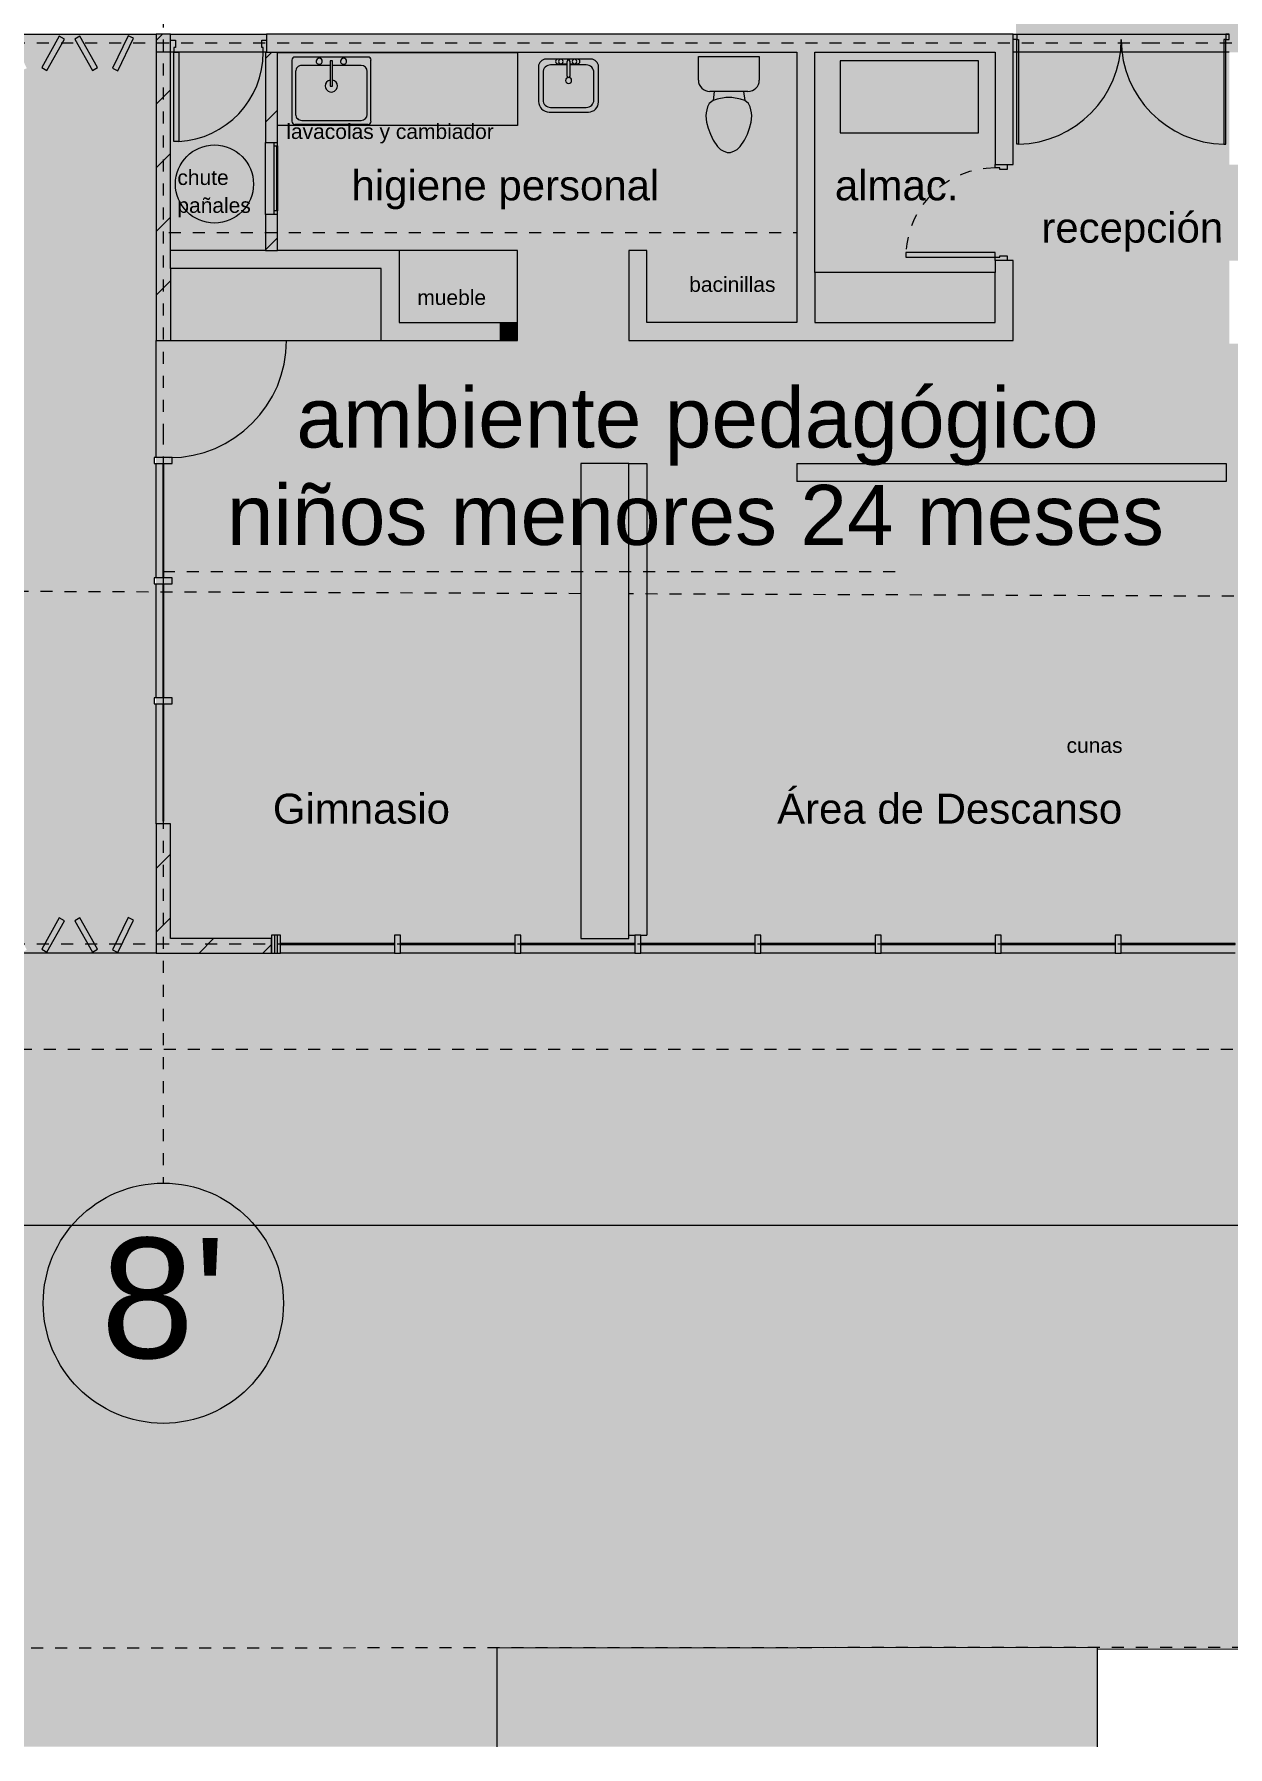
# Model space of a CAD drawing. Header units: metres. Extents: x -11.7 to 73.2, y 41.7 to 99.3.
# Drawn here: x 41.06 to 51, y 41.66 to 55.92 of the extents above; entities that cross this region are included whole.
import ezdxf

# ---------------------------------------------------------------- set-up
doc = ezdxf.new("R2010")
doc.units = ezdxf.units.M
for name, pattern in [('Dash dot', [0.015875, 0.00635, -0.004763, 0, -0.004763]), ('LineaDiscontinua-1_5mm', [0.003, 0.0015, -0.0015]), ('LíneaDeRejilla', [0.021, 0.012, -0.003, 0.003, -0.003]), ('Oculto', [0.006, 0.004, -0.002]), ('Overhead', [0.004, 0.0025, -0.0015])]:
    doc.linetypes.add(name, pattern=pattern)
for name, color, linetype, lineweight in [('A-DETL', 3, 'Continuous', 5), ('A-DETL-3', 151, 'Continuous', 5), ('A-DETL-GENF', 92, 'Continuous', 5), ('A-DETL-LNOC', 90, 'Oculto', 5), ('A-FLOR-PROY', 1, 'Overhead', 5), ('A-GLAZ', 151, 'Continuous', 13), ('A-GLAZ-CURT', 52, 'Continuous', 9), ('A-GLAZ-CWMG', 51, 'Continuous', 13), ('A-MUEB', 31, 'Continuous', 5), ('A-MURO', 113, 'Continuous', 9), ('A-MURO-ACHU', 111, 'Continuous', 9), ('A-PISO', 51, 'Continuous', 9), ('A-PISO-ACHU', 8, 'Continuous', 9), ('A-PUER', 31, 'Continuous', 5), ('A-PUER-MARC', 31, 'Continuous', 9), ('A-TEXT-NOTA', 2, 'Continuous', 5), ('A-VENT', 1, 'Continuous', 5), ('A-VENT-CORT', 52, 'Continuous', 5), ('A-VENT-CORT-MARC', 51, 'Continuous', 5), ('A-WALL', 113, 'Continuous', 18), ('H-HID-APAR', 6, 'Continuous', 5), ('S-REJI', 1, 'Continuous', 5), ('S-REJI-IDEN', 1, 'Continuous', 5)]:
    doc.layers.add(name, color=color, linetype=linetype, lineweight=lineweight)
doc.styles.add('Arial', font='Arial.ttf', dxfattribs={"height": 0.5})
doc.styles.add('Arial_2', font='Arial.ttf', dxfattribs={"height": 1})
doc.styles.add('Arial_3', font='Arial.ttf', dxfattribs={"height": 0.25})
doc.styles.add('Arial_6', font='Arial.ttf', dxfattribs={"height": 0.125})
pattern_1 = [(45, (0, 0), (-0.265165, 0.265165), [])]

# ---------------------------------------------------------------- blocks, each defined once
blk = doc.blocks.new('PuertaVentana-Batiente-2Cuerpos-ConDivisionHorizontal - 1800x2000 - Division 80-1717527-Nivel 1')
at = {"layer": 'A-PUER'}
for p, q in [((-0.855, 0.84), (-0.87, 0.84)), ((-0.87, 0.84), (-0.87, -0.03)), ((-0.855, -0.03), (-0.855, 0.84)), ((0.855, -0.03), (0.855, 0.84)), ((0.855, 0.84), (0.87, 0.84)), ((0.87, 0.84), (0.87, -0.03)), ((-0.9, -0.03), (-0.9, -0.075)), ((-0.87, -0.03), (-0.9, -0.03)), ((-0.9, -0.075), (-0.87, -0.075)), ((-0.87, -0.075), (-0.87, -0.03)), ((-0.87, -0.03), (-0.855, -0.03)), ((0.87, -0.03), (0.855, -0.03)), ((0.87, -0.075), (0.87, -0.03)), ((0.87, -0.03), (0.9, -0.03)), ((0.9, -0.075), (0.87, -0.075)), ((0.9, -0.03), (0.9, -0.075))]:
    blk.add_line(p, q, dxfattribs=at)
for centre, start, end in [((-0.87, -0.03), 360, 89.0121), ((0.87, -0.03), 90.9879, 180)]:
    blk.add_arc(centre, 0.87, start, end, dxfattribs=at)
blk = doc.blocks.new('M_Door-Curtain-Wall-Single-Glass - M_Door-Curtain-Wall-Single-Glass-1730357-Nivel 1')
at = {"layer": 'A-PUER'}
blk.add_arc((0.488, -0.051), 0.975, 180, 270, dxfattribs=at)
blk = doc.blocks.new('Panel de sistema - Vidrio-10-1633758-Nivel 1')
at = {"layer": 'A-GLAZ-CURT'}
for p, q in [((0.475, 0.005), (-0.475, 0.005)), ((-0.475, 0.005), (-0.475, -0.005)), ((0.475, -0.005), (0.475, 0.005)), ((-0.475, -0.005), (0.475, -0.005))]:
    blk.add_line(p, q, dxfattribs=at)
blk = doc.blocks.new('Panel de sistema - Vidrio-10-1728377-Nivel 1')
at = {"layer": 'A-GLAZ-CURT'}
for p, q in [((0.488, 0.005), (-0.488, 0.005)), ((-0.488, 0.005), (-0.488, -0.005)), ((0.488, -0.005), (0.488, 0.005)), ((-0.488, -0.005), (0.488, -0.005))]:
    blk.add_line(p, q, dxfattribs=at)
blk = doc.blocks.new('Montante rectangular - 50x150-1633746-Nivel 1')
at = {"layer": 'A-GLAZ-CWMG'}
for p, q in [((-0.025, 0.075), (0.025, 0.075)), ((-0.025, -0.075), (-0.025, 0.075)), ((0.025, 0.075), (0.025, -0.075)), ((0.025, -0.075), (-0.025, -0.075))]:
    blk.add_line(p, q, dxfattribs=at)
blk = doc.blocks.new('Montante rectangular - 50x150-1716499-Nivel 1')
at = {"layer": 'A-GLAZ-CWMG'}
for p, q in [((-0.05, 0.075), (0, 0.075)), ((-0.05, -0.075), (-0.05, 0.075)), ((0, 0.075), (0, -0.075)), ((0, -0.075), (-0.05, -0.075))]:
    blk.add_line(p, q, dxfattribs=at)
blk = doc.blocks.new('Puerta-Batiente-HojaLisa - 800x2200-1180584-Nivel 1')
at = {"layer": 'A-PUER'}
for p, q in [((-0.332, 0.819), (-0.372, 0.819)), ((-0.372, 0.819), (-0.372, 0.075)), ((-0.332, 0.075), (-0.332, 0.819)), ((-0.372, 0.075), (-0.332, 0.075))]:
    blk.add_line(p, q, dxfattribs=at)
at = {"layer": 'A-PUER', "linetype": 'LineaDiscontinua-1_5mm'}
blk.add_arc((-0.372, 0.075), 0.744, 360, 86.9181, dxfattribs=at)
at = {"layer": 'A-PUER-MARC'}
for p, q in [((-0.4, -0.025), (-0.4, 0.075)), ((-0.4, 0.075), (-0.372, 0.075)), ((-0.372, 0.075), (-0.372, 0.035)), ((-0.372, 0.035), (-0.36, 0.035)), ((-0.36, 0.035), (-0.36, -0.025)), ((0.36, 0.035), (0.372, 0.035)), ((0.36, -0.025), (0.36, 0.035)), ((0.372, 0.035), (0.372, 0.075)), ((0.372, 0.075), (0.4, 0.075)), ((0.4, 0.075), (0.4, -0.025)), ((-0.36, -0.025), (-0.4, -0.025)), ((0.4, -0.025), (0.36, -0.025))]:
    blk.add_line(p, q, dxfattribs=at)
blk = doc.blocks.new('Puerta-Batiente-HojaEnCelosia - 800x2200-1053515-Nivel 1')
at = {"layer": 'A-PUER'}
for p, q in [((-0.372, -0.819), (-0.372, -0.075)), ((-0.372, -0.075), (-0.332, -0.075)), ((-0.332, -0.075), (-0.332, -0.819)), ((-0.332, -0.819), (-0.372, -0.819))]:
    blk.add_line(p, q, dxfattribs=at)
blk.add_arc((-0.372, -0.075), 0.744, 273.0819, 0, dxfattribs=at)
at = {"layer": 'A-PUER-MARC'}
for p, q in [((-0.4, 0.025), (-0.36, 0.025)), ((-0.4, -0.075), (-0.4, 0.025)), ((-0.36, 0.025), (-0.36, -0.035)), ((0.36, 0.025), (0.4, 0.025)), ((0.36, -0.035), (0.36, 0.025)), ((0.4, 0.025), (0.4, -0.075)), ((-0.372, -0.075), (-0.4, -0.075)), ((-0.372, -0.035), (-0.372, -0.075)), ((-0.36, -0.035), (-0.372, -0.035)), ((0.372, -0.035), (0.36, -0.035)), ((0.372, -0.075), (0.372, -0.035)), ((0.4, -0.075), (0.372, -0.075))]:
    blk.add_line(p, q, dxfattribs=at)
blk = doc.blocks.new('M_Toilet-Domestic-3D - M_Toilet-Domestic-3D-V32-Nivel 1')
at = {"layer": 'H-HID-APAR'}
for p, q in [((-0.253, 0.495), (0.253, 0.495)), ((-0.253, 0.298), (-0.253, 0.495)), ((0.253, 0.495), (0.253, 0.298)), ((0.159, 0.204), (-0.159, 0.204)), ((-0.123, 0.204), (-0.132, 0.127)), ((-0.025, 0.152), (-0.097, 0.14)), ((0.025, 0.152), (-0.025, 0.152)), ((0.097, 0.14), (0.025, 0.152)), ((0.123, 0.204), (0.132, 0.127)), ((-0.188, 0.025), (-0.191, 0)), ((-0.191, 0), (-0.186, -0.051)), ((-0.184, 0.051), (-0.188, 0.025)), ((-0.177, 0.076), (-0.184, 0.051)), ((-0.163, 0.102), (-0.177, 0.076)), ((-0.132, 0.127), (-0.163, 0.102)), ((-0.097, 0.14), (-0.132, 0.127)), ((0.132, 0.127), (0.097, 0.14)), ((0.163, 0.102), (0.132, 0.127)), ((0.177, 0.076), (0.163, 0.102)), ((0.184, 0.051), (0.177, 0.076)), ((0.188, 0.025), (0.184, 0.051)), ((0.186, -0.051), (0.191, 0)), ((0.191, 0), (0.188, 0.025)), ((-0.186, -0.051), (-0.172, -0.102)), ((-0.172, -0.102), (-0.154, -0.152)), ((0.154, -0.152), (0.172, -0.102)), ((0.172, -0.102), (0.186, -0.051)), ((-0.154, -0.152), (-0.13, -0.203)), ((-0.13, -0.203), (-0.095, -0.254)), ((-0.095, -0.254), (-0.07, -0.279)), ((-0.07, -0.279), (-0.048, -0.292)), ((0.048, -0.292), (0.07, -0.279)), ((0.07, -0.279), (0.095, -0.254)), ((0.095, -0.254), (0.13, -0.203)), ((0.13, -0.203), (0.154, -0.152)), ((-0.048, -0.292), (-0.013, -0.305)), ((-0.013, -0.305), (0.013, -0.305)), ((0.013, -0.305), (0.048, -0.292))]:
    blk.add_line(p, q, dxfattribs=at)
for centre, start, end in [((-0.159, 0.298), 180, 270), ((0.159, 0.298), 270, 360)]:
    blk.add_arc(centre, 0.0946, start, end, dxfattribs=at)
blk = doc.blocks.new('M_Sink Vanity-Square - 500 x 440mm-1510842-Nivel 1')
at = {"layer": 'H-HID-APAR'}
for p, q in [((0.202, 0.18), (-0.171, 0.18)), ((0.202, 0.18), (-0.171, 0.18)), ((0.092, 0.18), (-0.073, 0.18)), ((0.003, 0.161), (0.003, 0.04)), ((0.028, 0.161), (0.028, 0.04)), ((-0.234, 0.117), (-0.234, -0.171)), ((-0.234, 0.117), (-0.234, -0.171)), ((-0.196, 0.069), (-0.196, -0.158)), ((0.003, 0.133), (-0.133, 0.133)), ((-0.073, 0.142), (0.003, 0.142)), ((0.028, 0.142), (0.092, 0.142)), ((0.164, 0.133), (0.028, 0.133)), ((0.228, -0.158), (0.228, 0.069)), ((0.266, -0.176), (0.266, 0.117)), ((0.266, -0.176), (0.266, 0.117)), ((-0.145, -0.26), (0.181, -0.26)), ((-0.145, -0.26), (0.181, -0.26)), ((-0.133, -0.222), (0.164, -0.222))]:
    blk.add_line(p, q, dxfattribs=at)
for centre, radius, start, end in [((-0.171, 0.117), 0.0635, 90, 180), ((-0.171, 0.117), 0.0635, 90, 180), ((-0.073, 0.161), 0.019, 90, 270), ((-0.048, 0.161), 0.019, 360, 180), ((-0.048, 0.161), 0.019, 180, 0), ((0.016, 0.161), 0.0127, 360, 180), ((0.066, 0.161), 0.019, 360, 180), ((0.066, 0.161), 0.019, 180, 360), ((0.092, 0.161), 0.019, 270, 90), ((0.202, 0.117), 0.0635, 0, 90), ((0.202, 0.117), 0.0635, 360, 90), ((-0.133, 0.069), 0.0635, 90, 180), ((0.016, 0.003), 0.0254, 360, 180), ((0.016, 0.003), 0.0254, 180, 0), ((0.016, 0.04), 0.0127, 180, 0), ((0.164, 0.069), 0.0635, 0, 90), ((-0.145, -0.171), 0.0889, 180, 270), ((-0.145, -0.171), 0.0889, 180, 270), ((-0.133, -0.158), 0.0635, 180, 270), ((0.164, -0.158), 0.0635, 270, 0), ((0.181, -0.176), 0.0844, 270, 0), ((0.181, -0.176), 0.0844, 270, 0)]:
    blk.add_arc(centre, radius, start, end, dxfattribs=at)
blk = doc.blocks.new('M_Counter Top - 600mm Depth-1720909-Nivel 1')
at = {"layer": 'A-MUEB'}
for p, q in [((-1.2, 0.625), (0.8, 0.625)), ((-1.2, 0.015), (-1.2, 0.625)), ((-1.2, 0.019), (0.8, 0.019))]:
    blk.add_line(p, q, dxfattribs=at)
blk = doc.blocks.new('M_Sink-Single-2D - 660 x 560mm-V9-Nivel 1')
at = {"layer": 'H-HID-APAR'}
for p, q in [((0.002, 0.65), (0.002, 0.14)), ((0.002, 0.65), (0.002, 0.14)), ((0.636, 0.675), (0.027, 0.675)), ((0.636, 0.675), (0.027, 0.675)), ((0.033, 0.592), (0.033, 0.236)), ((0.579, 0.643), (0.084, 0.643)), ((0.63, 0.236), (0.63, 0.592)), ((0.662, 0.14), (0.662, 0.65)), ((0.662, 0.14), (0.662, 0.65)), ((0.341, 0.356), (0.322, 0.356)), ((0.322, 0.356), (0.322, 0.147)), ((0.341, 0.147), (0.341, 0.356)), ((0.084, 0.185), (0.322, 0.185)), ((0.322, 0.147), (0.341, 0.147)), ((0.341, 0.185), (0.579, 0.185)), ((0.027, 0.115), (0.636, 0.115)), ((0.027, 0.115), (0.636, 0.115))]:
    blk.add_line(p, q, dxfattribs=at)
for centre, radius, start, end in [((0.027, 0.65), 0.0254, 90, 180), ((0.027, 0.65), 0.0254, 90, 180), ((0.084, 0.592), 0.0508, 90, 180), ((0.579, 0.592), 0.0508, 360, 90), ((0.636, 0.65), 0.0254, 0, 90), ((0.636, 0.65), 0.0254, 0, 90), ((0.332, 0.356), 0.0508, 360, 180), ((0.332, 0.356), 0.0508, 180, 259.1931), ((0.332, 0.356), 0.0508, 280.8069, 0), ((0.084, 0.236), 0.0508, 180, 270), ((0.23, 0.15), 0.0254, 360, 180), ((0.23, 0.15), 0.0254, 180, 0), ((0.433, 0.15), 0.0254, 360, 180), ((0.433, 0.15), 0.0254, 180, 360), ((0.579, 0.236), 0.0508, 270, 0), ((0.027, 0.14), 0.0254, 180, 270), ((0.027, 0.14), 0.0254, 180, 270), ((0.636, 0.14), 0.0254, 270, 360), ((0.636, 0.14), 0.0254, 270, 0)]:
    blk.add_arc(centre, radius, start, end, dxfattribs=at)
blk = doc.blocks.new('Ventana-1Cuerpo-EnRejilla - 600x600-1725952-Nivel 1')
at = {"layer": 'A-GLAZ'}
for p, q in [((-0.27, -0.02), (-0.3, -0.02)), ((-0.3, -0.05), (-0.27, -0.05)), ((0.3, -0.02), (0.27, -0.02)), ((0.27, -0.05), (0.3, -0.05))]:
    blk.add_line(p, q, dxfattribs=at)
at = {"layer": 'A-VENT'}
for p, q in [((-0.27, -0.045), (-0.27, -0.02)), ((0.27, -0.02), (-0.27, -0.02)), ((-0.27, -0.05), (-0.27, -0.045)), ((-0.27, -0.045), (0.27, -0.045)), ((0.27, -0.05), (-0.27, -0.05)), ((0.27, -0.02), (0.27, -0.045)), ((0.27, -0.045), (0.27, -0.05))]:
    blk.add_line(p, q, dxfattribs=at)
blk = doc.blocks.new('Montante rectangular - 50x150-V2-Nivel 1')
at = {"layer": 'A-GLAZ-CWMG'}
for p, q in [((-0.025, 0.075), (0.025, 0.075)), ((-0.025, -0.075), (-0.025, 0.075)), ((0.025, 0.075), (0.025, -0.075)), ((0.025, -0.075), (-0.025, -0.075))]:
    blk.add_line(p, q, dxfattribs=at)
blk = doc.blocks.new('Grid - 4mm-563819-Nivel 1')
at = {"layer": 'S-REJI-IDEN'}
blk.add_circle((0, 0), 0.004, dxfattribs=at)

msp = doc.modelspace()

# ---------------------------------------------------------------- hatches: boundary and pattern name
at = {"layer": 'A-DETL-GENF'}
for color, points in [(10, [(51.012, 55.917), (54.381, 55.919), (54.381, 73.997), (49.207, 71.088), (47.969, 73.285), (26.695, 61.379), (27.997, 59.062), (49.236, 71.036), (49.236, 55.917), (49.279, 55.917)]), (201, [(47.953, 55.096), (48.923, 55.096), (48.923, 55.696), (47.773, 55.696), (47.773, 55.096)]), (254, [(44.936, 53.517), (45.086, 53.517), (45.086, 54.117), (44.099, 54.117), (44.099, 53.517)]), (254, [(42.196, 53.367), (43.949, 53.367), (43.949, 53.967), (42.196, 53.967), (42.196, 53.517)]), (254, [(49.062, 53.517), (49.062, 53.932), (47.562, 53.932), (47.562, 53.517)]), (254, [(46.012, 48.387), (46.012, 52.342), (45.612, 52.342), (45.612, 48.387)]), (7, [(48.675, 51.532), (49.775, 51.532), (49.775, 52.132), (48.675, 52.132), (48.675, 51.881)]), (7, [(50.987, 51.532), (51.012, 51.532), (51.012, 52.132), (49.912, 52.132), (49.912, 51.532)]), (7, [(49.775, 50.296), (49.775, 50.896), (48.675, 50.896), (48.675, 50.296)]), (7, [(49.912, 50.296), (51.012, 50.296), (51.012, 50.896), (49.912, 50.896)]), (7, [(49.775, 49.696), (49.775, 50.296), (48.675, 50.296), (48.675, 49.696)]), (7, [(51.012, 49.696), (51.012, 50.296), (49.912, 50.296), (49.912, 49.696), (50.987, 49.696)]), (7, [(49.062, 48.459), (49.775, 48.459), (49.775, 49.059), (48.675, 49.059), (48.675, 48.459)]), (7, [(51.012, 48.459), (51.012, 49.059), (49.912, 49.059), (49.912, 48.459), (50.112, 48.459)])]:
    msp.add_hatch(color=color, dxfattribs=at).paths.add_polyline_path(points, flags=0)
h = msp.add_hatch(color=7, dxfattribs=at)
h.paths.add_polyline_path([(42.196, 48.267), (53.087, 48.267), (53.087, 48.417), (54.311, 48.417), (54.311, 55.767), (51.162, 55.767), (51.162, 55.742), (51.762, 55.742), (51.762, 55.142), (51.162, 55.142), (51.162, 54.832), (51.012, 54.832), (51.012, 55.917), (49.212, 55.917), (49.212, 54.832), (49.062, 54.832), (49.062, 55.767), (47.562, 55.767), (47.562, 53.932), (49.062, 53.932), (49.062, 54.032), (49.212, 54.032), (49.212, 53.367), (46.012, 53.367), (46.012, 54.117), (46.162, 54.117), (46.162, 53.517), (47.412, 53.517), (47.412, 55.767), (42.996, 55.767), (42.996, 55.917), (42.076, 55.917), (42.076, 48.267)], flags=0)
h.paths.add_polyline_path([(46.012, 48.387), (45.612, 48.387), (45.612, 52.342), (46.012, 52.342), (46.012, 48.417)], flags=0)
h.paths.add_polyline_path([(48.675, 48.459), (48.675, 49.059), (49.775, 49.059), (49.775, 48.459), (49.062, 48.459)], flags=0)
h.paths.add_polyline_path([(50.062, 48.459), (49.912, 48.459), (49.912, 49.059), (51.012, 49.059), (51.012, 48.459), (50.112, 48.459)], flags=0)
h.paths.add_polyline_path([(54.192, 48.468), (53.442, 48.468), (53.442, 49.068), (54.192, 49.068), (54.192, 48.507)], flags=0)
h.paths.add_polyline_path([(52.062, 48.468), (51.342, 48.468), (51.342, 49.068), (52.092, 49.068), (52.092, 48.468)], flags=0)
h.paths.add_polyline_path([(51.342, 49.154), (51.342, 49.754), (52.092, 49.754), (52.092, 49.154), (51.406, 49.154)], flags=0)
h.paths.add_polyline_path([(53.442, 49.154), (53.442, 49.754), (54.192, 49.754), (54.192, 49.154)], flags=0)
h.paths.add_polyline_path([(49.775, 49.696), (48.675, 49.696), (48.675, 50.896), (49.775, 50.896), (49.775, 50.296)], flags=0)
h.paths.add_polyline_path([(51.012, 49.696), (49.912, 49.696), (49.912, 50.896), (51.012, 50.896), (51.012, 50.296)], flags=0)
h.paths.add_polyline_path([(53.442, 49.839), (53.442, 50.439), (54.192, 50.439), (54.192, 49.839), (54.016, 49.839)], flags=0)
h.paths.add_polyline_path([(51.342, 49.839), (51.342, 50.439), (52.092, 50.439), (52.092, 49.839), (51.406, 49.839)], flags=0)
h.paths.add_polyline_path([(54.192, 50.525), (53.442, 50.525), (53.442, 51.125), (54.192, 51.125)], flags=0)
h.paths.add_polyline_path([(51.933, 50.525), (51.342, 50.525), (51.342, 51.125), (52.092, 51.125), (52.092, 50.525), (52.016, 50.525)], flags=0)
h.paths.add_polyline_path([(51.251, 51.209), (51.251, 51.304), (51.22, 51.304), (51.22, 52.062), (51.251, 52.062), (51.251, 52.157), (52.072, 52.157), (52.072, 52.062), (52.135, 52.062), (52.135, 51.304), (52.072, 51.304), (52.072, 51.209), (51.342, 51.209)], flags=0)
h.paths.add_polyline_path([(54.016, 51.209), (53.367, 51.209), (53.367, 51.304), (53.304, 51.304), (53.304, 52.062), (53.367, 52.062), (53.367, 52.157), (54.188, 52.157), (54.188, 52.062), (54.219, 52.062), (54.219, 51.304), (54.188, 51.304), (54.188, 51.209)], flags=0)
h.paths.add_polyline_path([(49.246, 51.532), (48.675, 51.532), (48.675, 52.132), (49.775, 52.132), (49.775, 51.532)], flags=0)
h.paths.add_polyline_path([(49.912, 51.532), (49.912, 52.132), (51.012, 52.132), (51.012, 51.532), (50.987, 51.532)], flags=0)
h.paths.add_polyline_path([(54.094, 52.835), (53.367, 52.835), (53.367, 52.929), (53.304, 52.929), (53.304, 53.687), (53.367, 53.687), (53.367, 53.782), (54.188, 53.782), (54.188, 53.687), (54.219, 53.687), (54.219, 52.929), (54.188, 52.929), (54.188, 52.835)], flags=0)
h.paths.add_polyline_path([(52.064, 52.835), (51.251, 52.835), (51.251, 52.929), (51.22, 52.929), (51.22, 53.687), (51.251, 53.687), (51.251, 53.782), (52.072, 53.782), (52.072, 53.687), (52.135, 53.687), (52.135, 52.929), (52.072, 52.929), (52.072, 52.835)], flags=0)
h.paths.add_polyline_path([(51.082, 53.342), (51.012, 53.342), (51.012, 54.032), (51.906, 54.032), (51.906, 53.882), (51.162, 53.882), (51.162, 53.342), (51.092, 53.342)], flags=0)
h.paths.add_polyline_path([(43.949, 53.367), (42.196, 53.367), (42.196, 54.117), (45.086, 54.117), (45.086, 53.367), (43.973, 53.367)], flags=0)
h.paths.add_polyline_path([(54.016, 55.092), (53.374, 55.092), (53.374, 55.742), (54.024, 55.742), (54.024, 55.092)], flags=0)
h.paths.add_polyline_path([(48.685, 55.096), (47.773, 55.096), (47.773, 55.696), (48.923, 55.696), (48.923, 55.096)], flags=0)
at = {"layer": 'A-MURO-ACHU'}
for points in [[(41.167, 55.616), (41.314, 55.877), (41.27, 55.902), (41.123, 55.64)], [(41.546, 55.616), (41.589, 55.64), (41.442, 55.902), (41.399, 55.877)], [(41.758, 55.613), (41.888, 55.883), (41.843, 55.905), (41.713, 55.634)], [(47.412, 53.517), (47.562, 53.517), (47.562, 55.767), (47.412, 55.767), (47.412, 53.932)], [(43.949, 53.967), (43.949, 54.117), (42.196, 54.117), (42.196, 53.967)], [(44.099, 53.517), (44.099, 54.117), (43.949, 54.117), (43.949, 53.517), (43.973, 53.517)], [(46.162, 53.517), (46.162, 54.117), (46.012, 54.117), (46.012, 53.517)], [(44.936, 53.367), (44.936, 53.517), (43.949, 53.517), (43.949, 53.367), (44.099, 53.367)], [(45.086, 53.367), (45.086, 53.517), (44.936, 53.517), (44.936, 53.367)], [(49.062, 53.367), (49.062, 53.517), (46.012, 53.517), (46.012, 53.367), (47.562, 53.367)], [(41.167, 48.274), (41.314, 48.536), (41.27, 48.56), (41.123, 48.299)], [(41.546, 48.274), (41.589, 48.299), (41.442, 48.56), (41.399, 48.536), (41.482, 48.387)], [(41.758, 48.271), (41.888, 48.542), (41.843, 48.563), (41.713, 48.293)]]:
    msp.add_hatch(color=256, dxfattribs=at).paths.add_polyline_path(points, flags=0)
at = {"layer": 'A-MURO-ACHU', "lineweight": 5}
h = msp.add_hatch(dxfattribs=at)
h.set_pattern_fill('FP_1', color=256, style=0, pattern_type=2)
h.set_pattern_definition(pattern_1)
h.paths.add_polyline_path([(42.196, 53.367), (42.196, 55.917), (42.076, 55.917), (42.076, 53.367)], flags=0)
at = {"layer": 'A-MURO-ACHU'}
h = msp.add_hatch(color=256, dxfattribs=at)
h.paths.add_polyline_path([(42.996, 55.767), (49.212, 55.767), (49.212, 55.917), (42.996, 55.917)], flags=0)
h.paths.add_polyline_path([(54.311, 55.767), (54.461, 55.767), (54.461, 55.917), (51.012, 55.917), (51.012, 55.767), (53.287, 55.767)], flags=0)
at = {"layer": 'A-MURO-ACHU', "lineweight": 5}
h = msp.add_hatch(dxfattribs=at)
h.set_pattern_fill('FP_1', color=256, style=0, pattern_type=2)
h.set_pattern_definition(pattern_1)
h.paths.add_polyline_path([(43.086, 54.117), (43.086, 54.417), (42.986, 54.417), (42.986, 54.117)], flags=0)
h.paths.add_polyline_path([(43.086, 55.017), (43.086, 55.767), (42.986, 55.767), (42.986, 55.017)], flags=0)
at = {"layer": 'A-MURO-ACHU'}
h = msp.add_hatch(color=256, dxfattribs=at)
h.paths.add_polyline_path([(49.062, 53.367), (49.212, 53.367), (49.212, 54.032), (49.062, 54.032), (49.062, 53.517)], flags=0)
h.paths.add_polyline_path([(49.212, 54.832), (49.212, 55.767), (49.062, 55.767), (49.062, 54.832)], flags=0)
at = {"layer": 'A-MURO-ACHU', "lineweight": 5}
h = msp.add_hatch(dxfattribs=at)
h.set_pattern_fill('FP_1', color=256, style=0, pattern_type=2)
h.set_pattern_definition(pattern_1)
h.paths.add_polyline_path([(42.076, 48.267), (42.196, 48.268), (42.196, 49.342), (42.076, 49.342), (42.076, 48.267)], flags=0)
h = msp.add_hatch(dxfattribs=at)
h.set_pattern_fill('FP_1', color=256, style=0, pattern_type=2)
h.set_pattern_definition(pattern_1)
h.paths.add_polyline_path([(42.196, 48.267), (43.036, 48.267), (43.036, 48.387), (42.196, 48.387), (42.196, 48.267)], flags=0)
at = {"layer": 'A-PISO-ACHU'}
h = msp.add_hatch(color=256, dxfattribs=at)
h.paths.add_polyline_path([(-5.714, 41.658), (19.599, 41.658), (19.605, 42.464), (40.933, 42.478), (40.946, 41.658), (44.914, 41.658), (44.914, 42.48), (49.914, 42.481), (49.914, 42.473), (54.904, 42.467), (54.904, 41.658), (54.914, 41.658), (54.914, 42.487), (58.671, 42.49), (57.849, 43.512), (57.759, 43.633), (57.679, 43.76), (57.608, 43.893), (57.547, 44.031), (57.497, 44.173), (57.458, 44.319), (57.43, 44.467), (57.413, 44.616), (57.408, 44.767), (57.416, 57.285), (57.416, 79.65), (59.917, 86.617), (59.925, 86.624), (59.917, 86.63), (59.917, 92.022), (59.937, 92.025), (59.938, 92.176), (59.913, 92.171), (59.911, 92.211), (59.893, 92.408), (59.857, 92.628), (59.826, 92.772), (59.775, 92.954), (59.72, 93.115), (59.744, 93.126), (59.671, 93.306), (59.587, 93.481), (59.489, 93.654), (59.488, 93.656), (59.386, 93.814), (59.271, 93.971), (59.146, 94.12), (59.012, 94.261), (58.87, 94.394), (58.719, 94.517), (58.562, 94.631), (58.397, 94.735), (58.227, 94.828), (58.05, 94.911), (57.87, 94.983), (57.685, 95.043), (57.496, 95.092), (57.305, 95.129), (57.079, 95.156), (56.886, 95.167), (56.707, 95.167), (56.506, 95.154), (56.311, 95.129), (56.119, 95.092), (55.93, 95.043), (55.744, 94.983), (55.563, 94.911), (55.393, 94.831), (25.532, 78.496), (-2.224, 62.875), (-2.521, 62.641), (-2.81, 62.398), (-3.092, 62.145), (-3.365, 61.884), (-3.63, 61.615), (-3.887, 61.338), (-4.184, 60.991), (-4.425, 60.691), (-4.656, 60.384), (-4.861, 60.093), (-5.072, 59.772), (-5.273, 59.444), (-5.464, 59.111), (-5.601, 58.856), (-5.77, 58.518), (-5.928, 58.175), (-6.075, 57.827), (-6.227, 57.429), (-6.336, 57.118), (26.988, 75.873), (54.461, 90.902), (54.461, 90.864), (54.482, 90.875), (54.482, 87.45), (54.461, 87.439), (54.461, 46.001), (-5.712, 46.001)], flags=0)
h.paths.add_polyline_path([(67.406, 45.89), (67.409, 50.912), (73.16, 50.909), (73.16, 51.904), (68.416, 51.907), (68.415, 93.643), (68.405, 93.658), (68.398, 93.655), (66.287, 95.202), (66.248, 95.297), (66.229, 95.323), (66.151, 95.451), (66.084, 95.584), (66.026, 95.722), (65.979, 95.864), (65.943, 96.009), (65.938, 96.009), (65.891, 96.157), (65.918, 96.156), (65.916, 97.029), (65.889, 97.163), (69.835, 99.325), (65.321, 99.325), (65.213, 99.199), (65.126, 99.017), (65.053, 98.836), (64.992, 98.651), (64.944, 98.462), (64.907, 98.27), (64.884, 98.083), (64.892, 96.089), (64.918, 95.908), (64.958, 95.718), (65.01, 95.53), (65.075, 95.346), (65.151, 95.167), (65.238, 94.993), (65.337, 94.825), (65.447, 94.664), (65.566, 94.511), (67.438, 93.14), (67.412, 55.141), (65.53, 53.447), (65.421, 53.313), (65.321, 53.172), (65.231, 53.023), (65.157, 52.879), (65.108, 52.773), (65.051, 52.623), (65.004, 52.469), (64.968, 52.313), (64.941, 52.154), (64.926, 51.995), (64.92, 50.253), (64.92, 49.186), (64.917, 49.186), (64.913, 47.95), (64.976, 47.772), (65.051, 47.597), (65.137, 47.428), (65.233, 47.265), (65.34, 47.108), (65.456, 46.957), (65.581, 46.815), (65.715, 46.681), (65.858, 46.555), (66.008, 46.439), (66.165, 46.333), (66.328, 46.236), (66.498, 46.151), (66.672, 46.076), (66.851, 46.012), (67.033, 45.96), (67.218, 45.919)], flags=0)
h.paths.add_polyline_path([(20.152, 57.717), (49.236, 57.717), (49.236, 71.036), (27.997, 59.062), (26.695, 61.379), (20.172, 57.728)], flags=0)
h.paths.add_polyline_path([(-9.942, 67.27), (-9.634, 67.277), (-9.331, 67.295), (-9.026, 67.325), (-8.723, 67.366), (-8.422, 67.419), (22.136, 84.617), (49.022, 99.325), (42.771, 99.325), (20.68, 87.24), (-11.749, 68.989), (-11.749, 67.478), (-11.725, 67.475), (-11.434, 67.435), (-11.123, 67.378), (-10.839, 67.317), (-10.554, 67.291), (-10.248, 67.275)], flags=0)
h = msp.add_hatch(color=256, dxfattribs=at)
h.paths.add_polyline_path([(36.012, 46.001), (54.461, 46.001), (54.461, 47.467), (53.111, 47.467), (53.111, 48.267), (31.566, 48.267), (31.566, 48.252), (28.891, 48.252), (28.891, 48.267), (19.841, 48.267), (19.841, 48.252), (17.216, 48.252), (17.216, 48.267), (12.185, 48.267), (12.185, 47.467), (10.835, 47.468), (10.835, 49.341), (7.078, 47.231), (1.251, 57.627), (54.482, 87.45), (54.482, 90.875), (26.928, 75.839), (-5.708, 57.472), (-5.685, 46.001), (30.706, 46.001)], flags=0)
h.paths.add_polyline_path([(54.311, 47.617), (54.311, 48.267), (53.261, 48.267), (53.261, 47.617)], flags=0)
h = msp.add_hatch(color=256, dxfattribs=at)
h.paths.add_polyline_path([(41.399, 48.267), (42.076, 48.267), (42.076, 50.342), (42.061, 50.342), (42.061, 50.392), (42.076, 50.392), (42.076, 51.342), (42.061, 51.342), (42.061, 51.392), (42.076, 51.392), (42.076, 52.342), (42.061, 52.342), (42.061, 52.392), (42.076, 52.392), (42.076, 55.917), (36.701, 55.917), (36.701, 48.267), (37.46, 48.267), (37.414, 48.279), (37.488, 48.569), (37.536, 48.557), (37.462, 48.267), (39.976, 48.267), (39.93, 48.279), (40.004, 48.569), (40.053, 48.557), (39.979, 48.267), (41.319, 48.267)], flags=0)
h.paths.add_polyline_path([(37.185, 48.267), (37.104, 48.556), (37.152, 48.569), (37.233, 48.28)], flags=0)
h.paths.add_polyline_path([(39.701, 48.267), (39.62, 48.556), (39.668, 48.569), (39.749, 48.28)], flags=0)
h.paths.add_polyline_path([(38.066, 48.267), (38.062, 48.567), (38.112, 48.568), (38.116, 48.268)], flags=0)
h.paths.add_polyline_path([(40.582, 48.267), (40.578, 48.567), (40.628, 48.568), (40.632, 48.268)], flags=0)
h.paths.add_polyline_path([(39.052, 48.271), (38.921, 48.541), (38.967, 48.563), (39.097, 48.293)], flags=0)
h.paths.add_polyline_path([(40.954, 48.271), (40.824, 48.542), (40.869, 48.563), (40.999, 48.293)], flags=0)
h.paths.add_polyline_path([(38.438, 48.271), (38.308, 48.542), (38.353, 48.563), (38.483, 48.293)], flags=0)
h.paths.add_polyline_path([(41.758, 48.271), (41.713, 48.293), (41.843, 48.563), (41.888, 48.542), (41.814, 48.387)], flags=0)
h.paths.add_polyline_path([(38.651, 48.274), (38.607, 48.299), (38.754, 48.56), (38.797, 48.536)], flags=0)
h.paths.add_polyline_path([(41.546, 48.274), (41.399, 48.536), (41.442, 48.56), (41.589, 48.299)], flags=0)
h.paths.add_polyline_path([(41.167, 48.274), (41.123, 48.299), (41.27, 48.56), (41.314, 48.536)], flags=0)
h.paths.add_polyline_path([(39.326, 48.275), (39.283, 48.3), (39.429, 48.561), (39.473, 48.537)], flags=0)
h.paths.add_polyline_path([(36.81, 48.275), (36.766, 48.3), (36.913, 48.561), (36.957, 48.537)], flags=0)
h.paths.add_polyline_path([(40.353, 48.276), (40.19, 48.55), (40.233, 48.576), (40.396, 48.302)], flags=0)
h.paths.add_polyline_path([(37.837, 48.276), (37.674, 48.55), (37.717, 48.576), (37.88, 48.302)], flags=0)
h.paths.add_polyline_path([(39.978, 55.608), (39.93, 55.62), (40.004, 55.911), (40.053, 55.898), (40.019, 55.767)], flags=0)
h.paths.add_polyline_path([(37.462, 55.608), (37.414, 55.62), (37.488, 55.911), (37.536, 55.898), (37.503, 55.767)], flags=0)
h.paths.add_polyline_path([(39.701, 55.608), (39.62, 55.897), (39.668, 55.911), (39.749, 55.622)], flags=0)
h.paths.add_polyline_path([(37.185, 55.608), (37.104, 55.897), (37.152, 55.911), (37.233, 55.622)], flags=0)
h.paths.add_polyline_path([(40.582, 55.609), (40.578, 55.909), (40.628, 55.909), (40.632, 55.609)], flags=0)
h.paths.add_polyline_path([(38.066, 55.609), (38.062, 55.909), (38.112, 55.909), (38.116, 55.609)], flags=0)
h.paths.add_polyline_path([(39.052, 55.612), (38.921, 55.883), (38.967, 55.904), (39.097, 55.634)], flags=0)
h.paths.add_polyline_path([(38.438, 55.613), (38.308, 55.883), (38.353, 55.905), (38.483, 55.634)], flags=0)
h.paths.add_polyline_path([(41.758, 55.613), (41.713, 55.634), (41.843, 55.905), (41.888, 55.883)], flags=0)
h.paths.add_polyline_path([(40.954, 55.613), (40.824, 55.883), (40.869, 55.905), (40.999, 55.634)], flags=0)
h.paths.add_polyline_path([(41.546, 55.616), (41.399, 55.877), (41.442, 55.902), (41.589, 55.64)], flags=0)
h.paths.add_polyline_path([(38.651, 55.616), (38.607, 55.64), (38.754, 55.902), (38.797, 55.877), (38.736, 55.767)], flags=0)
h.paths.add_polyline_path([(41.167, 55.616), (41.123, 55.64), (41.27, 55.902), (41.314, 55.877), (41.252, 55.767)], flags=0)
h.paths.add_polyline_path([(39.326, 55.617), (39.283, 55.641), (39.429, 55.903), (39.473, 55.878), (39.411, 55.767)], flags=0)
h.paths.add_polyline_path([(36.81, 55.617), (36.766, 55.641), (36.913, 55.903), (36.957, 55.878), (36.894, 55.767)], flags=0)
h.paths.add_polyline_path([(40.353, 55.617), (40.19, 55.891), (40.233, 55.917), (40.396, 55.643)], flags=0)
h.paths.add_polyline_path([(37.837, 55.617), (37.674, 55.891), (37.717, 55.917), (37.88, 55.643)], flags=0)
msp.add_hatch(color=256, dxfattribs=at).paths.add_polyline_path([(47.303, 41.658), (49.914, 41.658), (49.914, 42.484), (44.914, 42.48), (44.914, 41.658), (46.626, 41.658)], flags=0)

# ---------------------------------------------------------------- linework, layer by layer
at = {"layer": 'A-DETL', "linetype": 'Dash dot'}
for p, q in [((45.612, 51.259), (-5.904, 51.457)), ((51.251, 51.237), (46.012, 51.257))]:
    msp.add_line(p, q, dxfattribs=at)
at = {"layer": 'A-DETL-3'}
for p, q in [((48.923, 55.696), (47.773, 55.696)), ((47.773, 55.696), (47.773, 55.096)), ((48.923, 55.096), (48.923, 55.696)), ((47.773, 55.096), (48.923, 55.096)), ((44.099, 54.117), (44.099, 53.517)), ((45.086, 54.117), (44.099, 54.117)), ((45.086, 53.517), (45.086, 54.117)), ((42.196, 53.967), (42.196, 53.367)), ((43.949, 53.967), (42.196, 53.967)), ((43.949, 53.367), (43.949, 53.967)), ((49.062, 53.932), (47.562, 53.932)), ((47.562, 53.932), (47.562, 53.517)), ((49.062, 53.517), (49.062, 53.932)), ((44.099, 53.517), (45.086, 53.517)), ((47.562, 53.517), (49.062, 53.517)), ((42.196, 53.367), (43.949, 53.367)), ((46.012, 52.342), (45.612, 52.342)), ((45.612, 52.342), (45.612, 48.387)), ((46.012, 48.387), (46.012, 52.342)), ((45.612, 48.387), (46.012, 48.387))]:
    msp.add_line(p, q, dxfattribs=at)
msp.add_circle((42.562, 54.67), 0.325, dxfattribs=at)
at = {"layer": 'A-DETL-LNOC'}
for p, q in [((42.181, 54.267), (47.412, 54.267)), ((48.231, 51.442), (42.141, 51.442)), ((58.735, 42.491), (19.697, 42.464))]:
    msp.add_line(p, q, dxfattribs=at)
at = {"layer": 'A-FLOR-PROY'}
msp.add_line((12.141, 47.467), (53.761, 47.467), dxfattribs=at)
at = {"layer": 'A-MURO'}
for p, q in [((42.196, 55.917), (42.196, 55.917)), ((49.212, 55.917), (51.012, 55.917)), ((42.986, 55.767), (42.076, 55.767)), ((51.012, 55.767), (49.212, 55.767)), ((42.986, 54.417), (42.986, 55.017)), ((42.986, 54.117), (43.086, 54.117)), ((46.012, 52.342), (46.162, 52.342)), ((46.162, 52.342), (46.162, 48.417)), ((47.412, 52.342), (50.987, 52.342)), ((47.412, 52.342), (47.412, 52.192)), ((50.987, 52.342), (50.987, 52.192)), ((50.987, 52.192), (47.412, 52.192)), ((46.012, 48.417), (46.062, 48.417)), ((46.112, 48.417), (46.162, 48.417))]:
    msp.add_line(p, q, dxfattribs=at)
at = {"layer": 'A-PISO'}
for p, q in [((36.701, 55.917), (42.076, 55.917)), ((42.196, 55.917), (42.996, 55.917)), ((42.076, 52.392), (42.076, 53.367)), ((42.076, 51.392), (42.076, 52.342)), ((42.076, 50.392), (42.076, 51.342)), ((42.076, 49.342), (42.076, 50.342)), ((42.076, 48.267), (39.979, 48.267)), ((44.062, 48.267), (43.112, 48.267)), ((45.062, 48.267), (44.112, 48.267)), ((46.062, 48.267), (45.112, 48.267)), ((47.062, 48.267), (46.112, 48.267)), ((48.062, 48.267), (47.112, 48.267)), ((49.062, 48.267), (48.112, 48.267)), ((50.062, 48.267), (49.112, 48.267)), ((51.062, 48.267), (50.112, 48.267)), ((-5.712, 46.001), (54.461, 46.001)), ((49.914, 42.484), (44.914, 42.48)), ((44.914, 42.48), (44.914, 41.658)), ((49.914, 41.658), (49.914, 42.484)), ((49.914, 42.473), (54.904, 42.467))]:
    msp.add_line(p, q, dxfattribs=at)
at = {"layer": 'A-WALL'}
for p, q in [((41.27, 55.902), (41.123, 55.64)), ((41.314, 55.877), (41.27, 55.902)), ((41.442, 55.902), (41.399, 55.877)), ((41.589, 55.64), (41.442, 55.902)), ((41.843, 55.905), (41.713, 55.634)), ((41.888, 55.883), (41.843, 55.905)), ((42.076, 55.917), (42.076, 53.367)), ((42.196, 55.917), (42.076, 55.917)), ((42.196, 54.117), (42.196, 55.917)), ((49.212, 55.917), (42.996, 55.917)), ((42.996, 55.917), (42.996, 55.767)), ((49.212, 54.832), (49.212, 55.917)), ((41.167, 55.616), (41.314, 55.877)), ((41.399, 55.877), (41.546, 55.616)), ((41.758, 55.613), (41.888, 55.883)), ((42.986, 55.767), (42.986, 55.017)), ((42.996, 55.767), (42.986, 55.767)), ((43.086, 55.767), (47.412, 55.767)), ((43.086, 55.017), (43.086, 55.767)), ((47.412, 55.767), (47.412, 53.517)), ((47.562, 55.767), (49.062, 55.767)), ((47.562, 53.932), (47.562, 55.767)), ((49.062, 55.767), (49.062, 54.832)), ((41.123, 55.64), (41.167, 55.616)), ((41.546, 55.616), (41.589, 55.64)), ((41.713, 55.634), (41.758, 55.613)), ((42.986, 55.017), (43.086, 55.017)), ((49.062, 54.832), (49.212, 54.832)), ((42.986, 54.417), (42.986, 54.117)), ((43.086, 54.417), (42.986, 54.417)), ((43.086, 54.117), (43.086, 54.417)), ((42.986, 54.117), (42.196, 54.117)), ((44.099, 54.117), (43.086, 54.117)), ((46.012, 54.117), (46.012, 53.367)), ((46.162, 54.117), (46.012, 54.117)), ((46.162, 53.517), (46.162, 54.117)), ((49.062, 54.032), (49.062, 53.932)), ((49.212, 54.032), (49.062, 54.032)), ((49.212, 53.367), (49.212, 54.032)), ((45.086, 53.367), (45.086, 53.517)), ((47.412, 53.517), (46.162, 53.517)), ((42.076, 53.367), (42.196, 53.367)), ((43.949, 53.367), (45.086, 53.367)), ((46.012, 53.367), (49.212, 53.367)), ((42.076, 49.342), (42.076, 48.267)), ((42.196, 49.342), (42.076, 49.342)), ((42.196, 48.387), (42.196, 49.342)), ((41.27, 48.56), (41.123, 48.299)), ((41.167, 48.274), (41.314, 48.536)), ((41.314, 48.536), (41.27, 48.56)), ((41.442, 48.56), (41.399, 48.536)), ((41.399, 48.536), (41.546, 48.274)), ((41.589, 48.299), (41.442, 48.56)), ((41.843, 48.563), (41.713, 48.293)), ((41.758, 48.271), (41.888, 48.542)), ((41.888, 48.542), (41.843, 48.563)), ((43.036, 48.387), (42.196, 48.387)), ((43.036, 48.267), (43.036, 48.387)), ((41.123, 48.299), (41.167, 48.274)), ((41.546, 48.274), (41.589, 48.299)), ((41.713, 48.293), (41.758, 48.271)), ((42.076, 48.267), (43.036, 48.267))]:
    msp.add_line(p, q, dxfattribs=at)
at = {"layer": 'A-WALL', "lineweight": 9}
for p, q in [((42.996, 55.767), (43.086, 55.767)), ((42.196, 53.967), (42.196, 54.117))]:
    msp.add_line(p, q, dxfattribs=at)
at = {"layer": 'S-REJI', "linetype": 'LíneaDeRejilla'}
for p, q in [((42.136, 86.274), (42.136, 52.601)), ((50.384, 55.842), (6.753, 55.842)), ((56.634, 55.842), (50.384, 55.842)), ((42.136, 52.601), (42.136, 46.351)), ((50.384, 48.342), (6.753, 48.342)), ((56.634, 48.342), (50.384, 48.342))]:
    msp.add_line(p, q, dxfattribs=at)

# ---------------------------------------------------------------- block references
at = {"layer": 'A-MUEB', "rotation": 180}
msp.add_blockref('M_Counter Top - 600mm Depth-1720909-Nivel 1', (43.886, 55.782), dxfattribs=at)
at = {"layer": 'A-PUER'}
for name, p, rotation in [('PuertaVentana-Batiente-2Cuerpos-ConDivisionHorizontal - 1800x2000 - Division 80-1717527-Nivel 1', (50.112, 55.842), 180), ('Puerta-Batiente-HojaLisa - 800x2200-1180584-Nivel 1', (49.137, 54.432), 90), ('M_Door-Curtain-Wall-Single-Glass - M_Door-Curtain-Wall-Single-Glass-1730357-Nivel 1', (42.136, 52.879), 89.99999999999878)]:
    msp.add_blockref(name, p, dxfattribs=dict(at, rotation=rotation))
msp.add_blockref('Puerta-Batiente-HojaEnCelosia - 800x2200-1053515-Nivel 1', (42.596, 55.842), dxfattribs=at)
at = {"layer": 'A-VENT', "rotation": 90}
msp.add_blockref('Ventana-1Cuerpo-EnRejilla - 600x600-1725952-Nivel 1', (43.036, 54.717), dxfattribs=at)
at = {"layer": 'A-VENT-CORT'}
for name, p, rotation in [('Panel de sistema - Vidrio-10-1633758-Nivel 1', (42.136, 51.867), 269.9999999999988), ('Panel de sistema - Vidrio-10-1633758-Nivel 1', (42.136, 50.867), 269.9999999999988), ('Panel de sistema - Vidrio-10-1728377-Nivel 1', (42.136, 49.854), 269.9999999999988), ('Panel de sistema - Vidrio-10-1633758-Nivel 1', (43.587, 48.342), 180), ('Panel de sistema - Vidrio-10-1633758-Nivel 1', (44.587, 48.342), 180), ('Panel de sistema - Vidrio-10-1633758-Nivel 1', (45.587, 48.342), 180), ('Panel de sistema - Vidrio-10-1633758-Nivel 1', (46.587, 48.342), 180), ('Panel de sistema - Vidrio-10-1633758-Nivel 1', (47.587, 48.342), 180), ('Panel de sistema - Vidrio-10-1633758-Nivel 1', (48.587, 48.342), 180), ('Panel de sistema - Vidrio-10-1633758-Nivel 1', (49.587, 48.342), 180), ('Panel de sistema - Vidrio-10-1633758-Nivel 1', (50.587, 48.342), 180)]:
    msp.add_blockref(name, p, dxfattribs=dict(at, rotation=rotation))
at = {"layer": 'A-VENT-CORT-MARC', "extrusion": (0, 0, -1), "rotation": 270.0000000000012}
for p in [(-42.136, 52.367), (-42.136, 51.367), (-42.136, 50.367)]:
    msp.add_blockref('Montante rectangular - 50x150-V2-Nivel 1', p, dxfattribs=at)
at = {"layer": 'A-VENT-CORT-MARC', "extrusion": (0, 0, -1)}
for name, p in [('Montante rectangular - 50x150-1716499-Nivel 1', (-43.036, 48.342)), ('Montante rectangular - 50x150-1633746-Nivel 1', (-43.087, 48.342)), ('Montante rectangular - 50x150-1633746-Nivel 1', (-44.087, 48.342)), ('Montante rectangular - 50x150-1633746-Nivel 1', (-45.087, 48.342)), ('Montante rectangular - 50x150-1633746-Nivel 1', (-46.087, 48.342)), ('Montante rectangular - 50x150-1633746-Nivel 1', (-47.087, 48.342)), ('Montante rectangular - 50x150-1633746-Nivel 1', (-48.087, 48.342)), ('Montante rectangular - 50x150-1633746-Nivel 1', (-49.087, 48.342)), ('Montante rectangular - 50x150-1633746-Nivel 1', (-50.087, 48.342))]:
    msp.add_blockref(name, p, dxfattribs=at)
at = {"layer": 'H-HID-APAR', "rotation": 180}
msp.add_blockref('M_Sink-Single-2D - 660 x 560mm-V9-Nivel 1', (43.867, 55.842), dxfattribs=at)
at = {"layer": 'H-HID-APAR'}
for name, p in [('M_Sink Vanity-Square - 500 x 440mm-1510842-Nivel 1', (45.494, 55.529)), ('M_Toilet-Domestic-3D - M_Toilet-Domestic-3D-V32-Nivel 1', (46.845, 55.237))]:
    msp.add_blockref(name, p, dxfattribs=at)
at = {"layer": 'S-REJI-IDEN', "xscale": 249.9999999999999, "yscale": 249.9999999999999, "zscale": 249.9999999999999, "rotation": 180}
msp.add_blockref('Grid - 4mm-563819-Nivel 1', (42.136, 45.351), dxfattribs=at)

# ---------------------------------------------------------------- texts
at = {"layer": 'A-TEXT-NOTA', "color": 7, "attachment_point": 1}
for s, insert, char_height, width, style in [('lavacolas y cambiador', (43.16, 55.17), 0.125, 2.16456, 'Arial_6'), ('chute ', (42.253, 54.787), 0.125, 0.60127, 'Arial_6'), ('higiene personal', (43.703, 54.784), 0.25, 3.06645, 'Arial_3'), ('almac.', (47.728, 54.784), 0.25, 1.22257, 'Arial_3'), ('pañales', (42.253, 54.555), 0.125, 0.7616, 'Arial_6'), ('bacinillas', (46.515, 53.897), 0.125, 0.88186, 'Arial_6'), ('mueble', (44.251, 53.788), 0.125, 0.68143, 'Arial_6'), ('ambiente pedagógico ', (43.244, 52.976), 0.5, 8.53797, 'Arial'), ('niños menores 24 meses', (42.665, 52.165), 0.5, 9.70042, 'Arial'), ('cunas', (49.657, 50.059), 0.125, 0.60127, 'Arial_6'), ('Área de Descanso', (47.247, 49.594), 0.25, 3.48734, 'Arial_3'), ('Gimnasio', (43.048, 49.594), 0.25, 1.76371, 'Arial_3')]:
    msp.add_mtext(s, dxfattribs=dict(at, insert=insert, char_height=char_height, width=width, style=style))
at = {"layer": 'A-TEXT-NOTA', "color": 7, "insert": (49.447, 54.431), "char_height": 0.25, "width": 1.84388, "attachment_point": 1, "rotation": 0.0692, "style": 'Arial_3'}
msp.add_mtext('recepción', dxfattribs=at)
at = {"layer": 'S-REJI-IDEN', "insert": (42.137, 45.895), "char_height": 1, "width": 1.24875, "attachment_point": 2, "line_spacing_factor": 0.941778, "style": 'Arial_2'}
msp.add_mtext("8'", dxfattribs=at)

doc.saveas('drawing.dxf')
